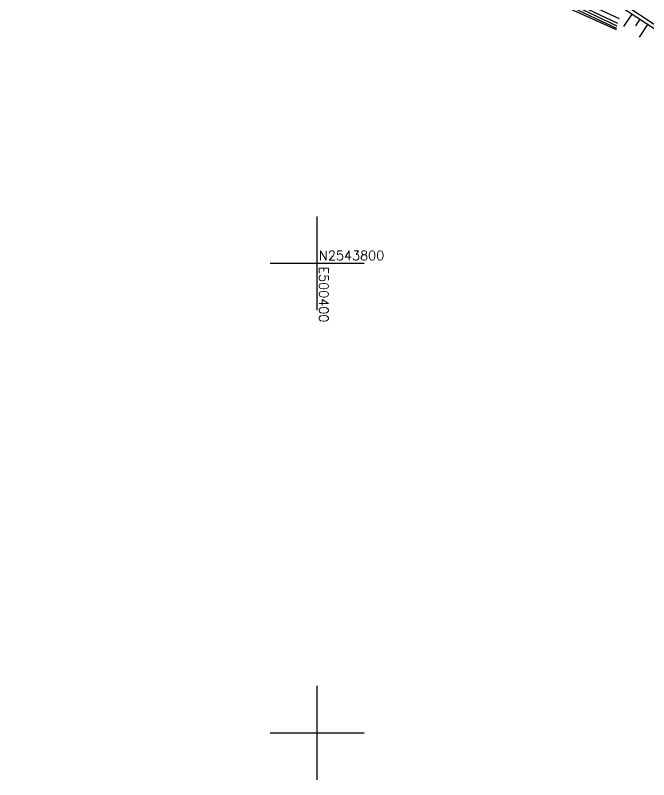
# Model space of a CAD drawing. Header units: inches. Extents: x 499362 to 502582, y 2541888 to 2545349.
# Drawn here: x 500335.7 to 500470.6, y 2543690 to 2543852.8 of the extents above; entities that cross this region are included whole.
import ezdxf

# ---------------------------------------------------------------- set-up
doc = ezdxf.new("R2010")
doc.units = ezdxf.units.IN
doc.layers.add('0-段落划分', color=2, linetype='Continuous')
doc.layers.add('坐标网', color=2, linetype='Continuous')
doc.styles.add('GTF_XW', font='simplex1.shx', dxfattribs={"width": 0.7, "bigfont": 'hztxt.shx'})

# ---------------------------------------------------------------- blocks, each defined once
blk = doc.blocks.new('A$C3A006F90')
at = {"layer": '0-段落划分', "color": 2, "linetype": 'Continuous'}
for p, q in [((500489.1, 2543839.32), (500336.13, 2543940.96)), ((500467.03, 2543853.08), (500465.26, 2543850.42)), ((500457.97, 2543852.75), (500457.9, 2543852.59)), ((500468.69, 2543851.98), (500467.78, 2543850.6)), ((500470.36, 2543850.87), (500468.55, 2543848.15))]:
    blk.add_line(p, q, dxfattribs=at)
at = {"layer": '0-段落划分', "color": 2}
blk.add_line((500488.68, 2543838.7), (500335.72, 2543940.33), dxfattribs=at)
at = {"layer": '0-段落划分', "color": 2, "linetype": 'Continuous', "flags": 128}
for points in [[(500464.04, 2543851.11), (500453.96, 2543855.86), (500449.79, 2543858.62), (500445.84, 2543861.89), (500441.66, 2543864.64), (500441.66, 2543864.64)], [(500464.39, 2543852.05), (500454.35, 2543856.78), (500450.18, 2543859.54), (500446.23, 2543862.81), (500442.05, 2543865.56), (500442.05, 2543865.56)], [(500463.79, 2543850.01), (500453.53, 2543854.85), (500449.36, 2543857.61), (500445.41, 2543860.88), (500441.23, 2543863.63), (500441.23, 2543863.63)], [(500463.86, 2543850.53), (500453.72, 2543855.31), (500449.56, 2543858.07), (500445.6, 2543861.34), (500441.42, 2543864.09), (500441.42, 2543864.09)], [(500463.76, 2543849.75), (500453.35, 2543854.44), (500449.02, 2543856.82), (500444.81, 2543859.47), (500440.47, 2543861.83), (500440.47, 2543861.83)]]:
    blk.add_lwpolyline(points, dxfattribs=at)

msp = doc.modelspace()

# ---------------------------------------------------------------- linework, layer by layer
at = {"layer": '坐标网'}
for p, q in [((500400, 2543790), (500400, 2543810)), ((500390, 2543800), (500410, 2543800)), ((500400, 2543690), (500400, 2543710)), ((500390, 2543700), (500410, 2543700))]:
    msp.add_line(p, q, dxfattribs=at)

# ---------------------------------------------------------------- block references
at = {"layer": '0-段落划分'}
msp.add_blockref('A$C3A006F90', (0, 0), dxfattribs=at)

# ---------------------------------------------------------------- texts
at = {"layer": '坐标网', "style": 'GTF_XW'}
msp.add_text('N2543800', height=2, dxfattribs=at).set_placement((500400.4, 2543800.67))
msp.add_text('E500400', height=2, rotation=270, dxfattribs=at).set_placement((500400.4, 2543799.33))

doc.saveas('drawing.dxf')
